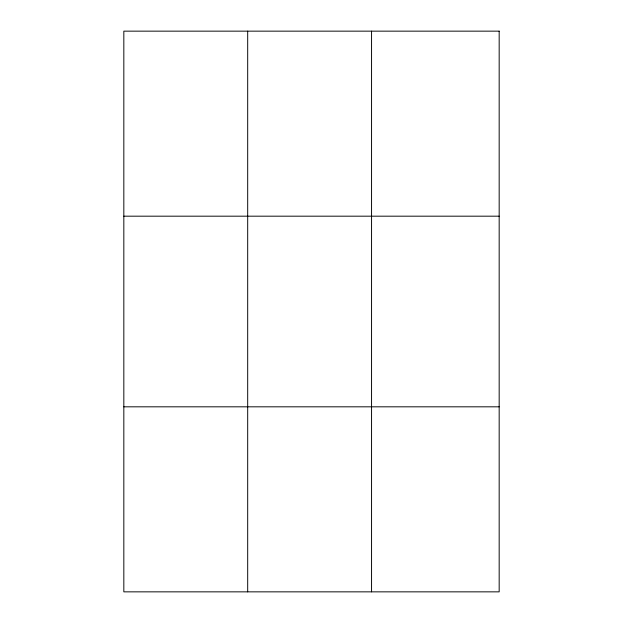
<?xml version="1.0" encoding="UTF-8"?>
<svg xmlns="http://www.w3.org/2000/svg" width="623" height="623" viewBox="0 0 623 623"><rect width="100%" height="100%" fill="white"/><g stroke="black" fill="none" stroke-linecap="round" stroke-linejoin="round"><path stroke-width="0.93" d="M247.689 31.15L247.689 591.85M371.557 31.15L371.557 591.85M123.829 216.181L499.171 216.181M123.829 406.819L499.171 406.819M499.171 31.15L499.171 591.85L123.829 591.85L123.829 31.15L499.171 31.15"/></g></svg>
